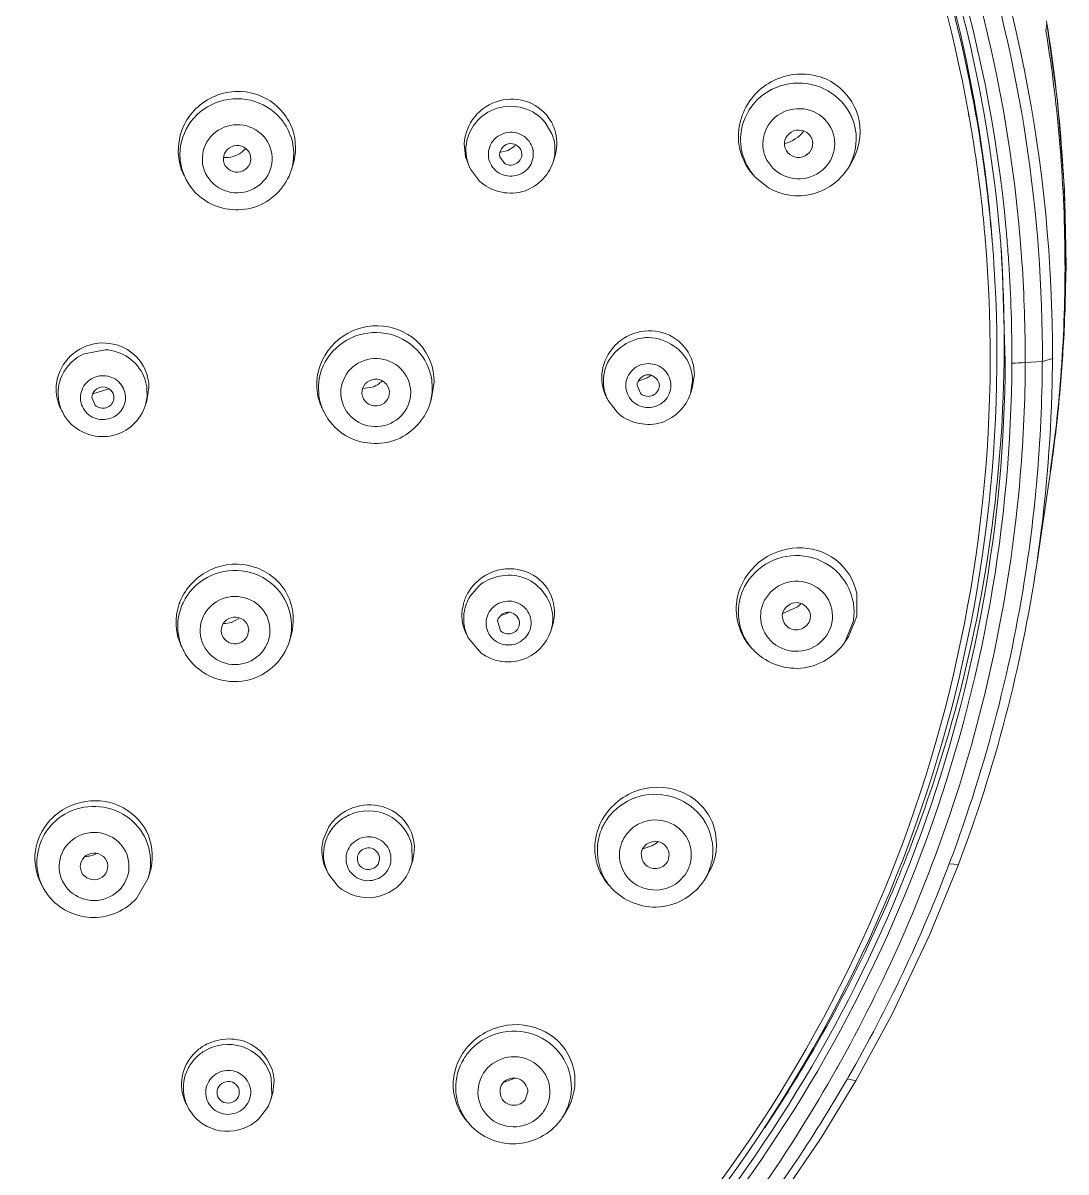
# Model space of a CAD drawing. Header units: millimetres. Extents: x 0 to 460316, y -63250 to 103204.
# Drawn here: x 183211.08 to 183248.86, y 49439.79 to 49481.41 of the extents above; entities that cross this region are included whole.
import ezdxf

# ---------------------------------------------------------------- set-up
doc = ezdxf.new("R2010")
doc.units = ezdxf.units.MM
doc.header["$LTSCALE"] = 25

msp = doc.modelspace()

# ---------------------------------------------------------------- linework, layer by layer
at = {"color": 7, "linetype": 'Continuous', "lineweight": 20}
for p, q in [((183248.172, 49481.396), (183248.152, 49481.493)), ((183248.172, 49481.397), (183248.156, 49481.494)), ((183248.134, 49481.124), (183248.172, 49481.396)), ((183248.172, 49481.396), (183248.172, 49481.41)), ((183245.33, 49478.144), (183245.344, 49478.011)), ((183245.33, 49478.144), (183245.353, 49478.012)), ((183229.999, 49477.807), (183230.24, 49477.4)), ((183220.688, 49477.528), (183220.77, 49477.314)), ((183227.107, 49476.567), (183227.062, 49477.033)), ((183239.683, 49477.078), (183239.676, 49477.13)), ((183219.329, 49476.484), (183219.306, 49476.649)), ((183227.234, 49476.229), (183227.107, 49476.567)), ((183228.638, 49476.795), (183228.342, 49476.717)), ((183228.352, 49476.562), (183228.504, 49476.34)), ((183229.15, 49476.65), (183229.139, 49476.751)), ((183230.277, 49476.366), (183230.338, 49476.558)), ((183216.918, 49475.869), (183216.81, 49476.12)), ((183220.795, 49476.073), (183220.855, 49476.261)), ((183227.291, 49476.118), (183227.231, 49476.248)), ((183227.291, 49476.118), (183227.614, 49475.687)), ((183240.945, 49476.12), (183241.052, 49476.287)), ((183216.897, 49475.929), (183216.877, 49476.002)), ((183216.959, 49475.789), (183216.897, 49475.929)), ((183216.976, 49475.756), (183216.959, 49475.789)), ((183238.09, 49475.439), (183237.593, 49475.841)), ((183246.19, 49473.504), (183246.16, 49473.858)), ((183246.66, 49469.133), (183246.551, 49472.697)), ((183248.855, 49472.61), (183248.836, 49472.448)), ((183248.863, 49472.639), (183248.855, 49472.61)), ((183213.239, 49469.41), (183214.05, 49469.576)), ((183246.902, 49469.088), (183246.897, 49469.151)), ((183246.902, 49469.088), (183246.902, 49469.151)), ((183248.004, 49469.15), (183247.386, 49469.114)), ((183248.004, 49469.15), (183247.386, 49469.114)), ((183248.369, 49469.254), (183248.006, 49469.15)), ((183248.369, 49469.254), (183248.357, 49468.365)), ((183233.691, 49468.557), (183233.366, 49468.442)), ((183235.399, 49468.673), (183235.322, 49468.188)), ((183214.189, 49468.16), (183213.606, 49467.98)), ((183215.558, 49468.234), (183215.565, 49468.009)), ((183215.558, 49467.728), (183215.634, 49468.209)), ((183221.791, 49467.962), (183221.785, 49468.19)), ((183223.728, 49468.221), (183223.385, 49468.174)), ((183225.973, 49468.416), (183225.877, 49467.804)), ((183225.893, 49468.42), (183225.904, 49468.267)), ((183225.904, 49468.267), (183225.899, 49468.192)), ((183233.322, 49468.279), (183233.464, 49467.979)), ((183235.331, 49468.445), (183235.259, 49467.987)), ((183235.259, 49467.987), (183235.322, 49468.188)), ((183212.362, 49467.781), (183212.354, 49468.006)), ((183213.573, 49467.84), (183213.688, 49467.567)), ((183214.362, 49467.771), (183214.369, 49467.84)), ((183215.501, 49467.549), (183215.558, 49467.728)), ((183225.813, 49467.605), (183225.877, 49467.804)), ((183232.272, 49467.74), (183232.596, 49467.309)), ((183212.515, 49467.301), (183212.449, 49467.43)), ((183248.291, 49465.157), (183248.563, 49467.254)), ((183247.801, 49461.81), (183248.252, 49464.842)), ((183248.261, 49464.906), (183248.298, 49465.156)), ((183227.276, 49460.655), (183227.587, 49461.018)), ((183241.284, 49460.749), (183241.282, 49459.93)), ((183216.732, 49460.01), (183216.804, 49460.228)), ((183239.134, 49460.265), (183238.603, 49460.027)), ((183218.92, 49459.853), (183218.626, 49459.702)), ((183239.595, 49459.83), (183239.603, 49459.956)), ((183241.282, 49459.93), (183240.978, 49459.183)), ((183219.225, 49459.249), (183219.251, 49459.401)), ((183228.271, 49459.772), (183228.38, 49459.396)), ((183229.057, 49459.582), (183229.069, 49459.671)), ((183230.195, 49459.385), (183230.258, 49459.583)), ((183230.218, 49459.466), (183230.195, 49459.385)), ((183230.283, 49459.668), (183230.258, 49459.583)), ((183241.144, 49459.695), (183240.864, 49459.005)), ((183220.716, 49458.988), (183220.691, 49458.915)), ((183220.716, 49458.988), (183220.778, 49459.183)), ((183220.738, 49459.062), (183220.716, 49458.988)), ((183220.757, 49459.136), (183220.738, 49459.062)), ((183227.209, 49459.137), (183227.669, 49458.59)), ((183240.864, 49459.005), (183240.978, 49459.183)), ((183211.94, 49452.16), (183212.088, 49452.337)), ((183221.951, 49451.825), (183222.13, 49452.251)), ((183225.158, 49451.635), (183225.169, 49451.047)), ((183233.861, 49451.607), (183233.528, 49451.499)), ((183223.939, 49450.944), (183223.993, 49451.122)), ((183234.447, 49451.08), (183234.489, 49451.293)), ((183222.134, 49450.601), (183222.069, 49450.728)), ((183224.97, 49450.514), (183225.069, 49450.705)), ((183225.12, 49450.848), (183225.068, 49450.708)), ((183225.12, 49450.848), (183225.182, 49451.044)), ((183236.018, 49450.82), (183235.864, 49450.535)), ((183244.654, 49451.032), (183244.629, 49450.953)), ((183244.659, 49451.03), (183244.629, 49450.953)), ((183244.967, 49450.93), (183244.629, 49450.953)), ((183211.79, 49450.123), (183211.721, 49450.258)), ((183215.609, 49450.441), (183215.187, 49449.701)), ((183215.609, 49450.441), (183215.67, 49450.633)), ((183222.134, 49450.601), (183222.493, 49450.137)), ((183235.893, 49450.621), (183235.75, 49450.357)), ((183235.75, 49450.357), (183235.864, 49450.535)), ((183240.549, 49443.534), (183240.582, 49443.587)), ((183240.551, 49443.533), (183240.582, 49443.587)), ((183220.07, 49443.203), (183220.087, 49442.582)), ((183228.873, 49443.184), (183228.507, 49443.044)), ((183240.98, 49443.241), (183240.942, 49443.172)), ((183240.982, 49443.24), (183240.943, 49443.172)), ((183241.248, 49443.096), (183240.943, 49443.172)), ((183220.172, 49443.123), (183220.125, 49442.667)), ((183220.039, 49442.387), (183220.1, 49442.579)), ((183229.265, 49442.407), (183229.365, 49442.693)), ((183217.024, 49442.194), (183216.983, 49442.275)), ((183219.605, 49441.702), (183219.935, 49442.135)), ((183230.626, 49441.781), (183230.74, 49441.96)), ((183230.654, 49441.827), (183230.626, 49441.781))]:
    msp.add_line(p, q, dxfattribs=at)
for points in [[(183248.863, 49472.639), (183248.807, 49475.379), (183248.557, 49478.594), (183248.172, 49481.41)], [(183240.429, 49477.413), (183240.442, 49477.368), (183240.454, 49477.323), (183240.463, 49477.277)], [(183237.934, 49476.663), (183237.92, 49476.707), (183237.909, 49476.752), (183237.899, 49476.798)], [(183248.563, 49467.254), (183248.792, 49470.158), (183248.863, 49472.639)], [(183237.801, 49460.024), (183237.806, 49460.071), (183237.812, 49460.117), (183237.821, 49460.163)], [(183240.4, 49459.821), (183240.395, 49459.775), (183240.388, 49459.729), (183240.38, 49459.683)], [(183232.741, 49451.649), (183232.756, 49451.693), (183232.773, 49451.737), (183232.791, 49451.78)], [(183235.23, 49450.902), (183235.215, 49450.857), (183235.199, 49450.814), (183235.18, 49450.771)], [(183241.248, 49443.096), (183242.554, 49445.492), (183243.92, 49448.367), (183244.967, 49450.929)], [(183227.738, 49443.34), (183227.763, 49443.38), (183227.79, 49443.419), (183227.818, 49443.457)], [(183236.978, 49436.792), (183238.403, 49438.69), (183239.992, 49441.034), (183241.248, 49443.096)], [(183229.985, 49442.059), (183229.96, 49442.019), (183229.933, 49441.98), (183229.905, 49441.942)]]:
    msp.add_lwpolyline(points, dxfattribs=at)
for centre, radius, start, end in [((183195.509, 49472.569), 53.316, 0.074, 9.2331), ((183194.667, 49472.818), 54.188, 359.7799, 9.1078), ((183196.119, 49469.347), 50.243, 6.8022, 10.8232), ((183239.248, 49477.193), 2.019, 17.4463, 33.4653), ((183218.887, 49476.645), 2.005, 29.4529, 40.6826), ((183228.825, 49477.057), 1.591, 15.9374, 30.8205), ((183239.272, 49477.203), 1.993, 13.0706, 17.3791), ((183196.113, 49469.279), 50.009, 6.6653, 10.0573), ((183218.917, 49476.663), 1.97, 26.0355, 29.4364), ((183228.813, 49476.829), 1.537, 19.1915, 21.7884), ((183228.811, 49476.828), 1.539, 16.6001, 19.1924), ((183228.842, 49477.063), 1.573, 13.9979, 15.9175), ((183239.072, 49477.186), 2, 174.7355, 187.8991), ((183239.277, 49477.204), 1.988, 10.9124, 13.0714), ((183218.438, 49477.454), 0.919, 307.0392, 319.9394), ((183218.894, 49476.494), 1.211, 19.3505, 26.0313), ((183228.663, 49476.818), 1.541, 176.3552, 193.9363), ((183228.256, 49477.636), 0.923, 294.4825, 313.4757), ((183228.265, 49477.625), 0.909, 313.5473, 316.6758), ((183228.817, 49476.83), 1.532, 13.9985, 16.601), ((183239.046, 49477.183), 1.974, 187.9144, 190.9088), ((183218.728, 49476.652), 1.968, 184.5533, 199.3148), ((183228.654, 49476.817), 1.532, 193.9985, 196.601), ((183239.064, 49477.187), 1.993, 190.9156, 197.3794), ((183239.089, 49477.197), 2.019, 197.4463, 213.4653), ((183218.781, 49476.489), 1.211, 199.3505, 206.0313), ((183228.66, 49476.819), 1.538, 196.5997, 201.7872), ((183239.084, 49477.195), 2.014, 213.4793, 215.2559), ((183239.103, 49477.209), 2.037, 215.2666, 222.1524), ((183196.101, 49469.345), 50.262, 6.5932, 6.8022), ((183196.095, 49469.277), 50.027, 5.2219, 6.6654), ((183196.103, 49469.345), 50.259, 5.1516, 6.5932), ((183196.114, 49469.702), 50.219, 4.7472, 6.1921), ((183196.106, 49469.278), 50.016, 4.8097, 5.2218), ((183196.118, 49469.346), 50.244, 4.7472, 5.1515), ((183196.065, 49469.357), 50.596, 4.7348, 5.1415), ((183196.066, 49469.357), 50.594, 3.7853, 4.7348), ((183196.069, 49469.312), 50.833, 4.7743, 5.1803), ((183196.071, 49469.312), 50.832, 3.8372, 4.7743), ((183196.105, 49469.348), 50.257, 3.8167, 4.7397), ((183196.028, 49469.806), 50.595, 3.2761, 4.0685), ((183196.166, 49469.317), 50.736, 359.8123, 3.8383), ((183194.289, 49469.175), 53.097, 359.9346, 3.8621), ((183196.135, 49469.811), 50.488, 359.7403, 3.2772), ((183195.937, 49472.612), 52.889, 355.3667, 359.7359), ((183195.486, 49472.831), 53.37, 356.77, 359.7624), ((183196.04, 49472.588), 52.786, 359.7612, 0.0543), ((183245.251, 49472.887), 3.612, 351.7369, 353.0231), ((183195.867, 49472.812), 52.988, 355.477, 356.7679), ((183213.958, 49467.943), 1.633, 116.1333, 123.5429), ((183196.264, 49469.812), 50.359, 359.2341, 359.7383), ((183213.953, 49467.952), 1.623, 123.5567, 124.6778), ((183233.681, 49468.562), 1.637, 163.1979, 178.4234), ((183233.786, 49468.448), 1.545, 7.6214, 25.166), ((183233.811, 49468.679), 1.588, 359.7537, 16.488), ((183245.513, 49499.659), 30.602, 272.5992, 273.5099), ((183196.076, 49469.39), 51.928, 354.9892, 359.7355), ((183214.032, 49468.011), 1.541, 8.3004, 22.8995), ((183214.039, 49468.216), 1.595, 0.9509, 14.8911), ((183223.778, 49468.309), 2.06, 164.5124, 179.6657), ((183223.752, 49468.18), 1.973, 164.9521, 179.6903), ((183223.936, 49468.197), 1.97, 6.5001, 21.2544), ((183233.627, 49468.566), 1.582, 178.497, 179.7323), ((183233.633, 49468.566), 1.588, 179.7549, 196.3889), ((183233.625, 49468.438), 1.522, 175.3548, 179.7263), ((183233.641, 49468.437), 1.537, 173.9988, 175.3603), ((183233.653, 49468.436), 1.549, 162.1198, 173.9875), ((183233.223, 49469.357), 0.927, 300.3533, 309.9444), ((183233.8, 49468.452), 1.531, 2.3385, 7.543), ((183196.02, 49472.8), 52.835, 355.156, 355.4765), ((183213.892, 49468.15), 1.616, 166.5312, 178.7985), ((183213.862, 49468.152), 1.586, 178.8324, 179.738), ((183213.858, 49468.152), 1.582, 179.7384, 180.4525), ((183213.87, 49468.152), 1.594, 180.4672, 193.861), ((183213.889, 49467.999), 1.543, 165.1019, 179.6933), ((183214.053, 49468.217), 1.581, 359.7387, 0.9354), ((183223.431, 49469.105), 0.933, 288.5766, 305.8451), ((183223.437, 49469.095), 0.921, 305.8974, 308.2566), ((183223.435, 49469.098), 0.925, 308.2579, 314.9777), ((183223.921, 49468.03), 1.202, 359.7393, 6.4531), ((183223.929, 49468.202), 1.976, 342.4237, 359.6724), ((183233.635, 49468.438), 1.531, 179.7373, 187.5419), ((183233.646, 49468.442), 1.543, 187.6064, 202.5265), ((183233.803, 49468.452), 1.528, 359.7344, 2.3408), ((183196.053, 49469.503), 52.316, 351.5446, 358.7544), ((183195.828, 49472.62), 52.998, 353.5382, 355.3675), ((183196.198, 49472.785), 52.656, 353.6327, 355.1566), ((183213.86, 49468.151), 1.585, 193.9186, 207.0878), ((183213.892, 49468.005), 1.546, 188.3357, 207.0578), ((183213.932, 49467.837), 0.775, 179.744, 188.2504), ((183214.015, 49467.844), 0.775, 359.744, 8.2504), ((183214.031, 49468.015), 1.543, 345.1019, 359.6933), ((183223.748, 49468.185), 1.97, 186.5001, 201.2544), ((183223.791, 49468.019), 1.202, 179.7393, 186.4531), ((183233.604, 49468.56), 1.559, 196.4703, 207.0942), ((183233.638, 49468.438), 1.534, 202.5275, 207.0999), ((183213.939, 49468.032), 1.601, 207.171, 224.0578), ((183214.035, 49468.015), 1.539, 342.3873, 345.0858), ((183223.748, 49468.186), 1.97, 201.28, 207.1091), ((183196.554, 49472.744), 52.298, 351.6565, 353.6331), ((183195.817, 49472.621), 53.008, 351.5611, 353.5382), ((183195.958, 49469.4), 52.046, 351.6887, 354.9895), ((183196.804, 49472.709), 52.045, 351.2892, 351.6552), ((183195.539, 49469.491), 52.474, 339.4024, 351.6568), ((183195.626, 49469.594), 52.752, 339.2841, 351.5151), ((183218.692, 49459.545), 2.014, 145.5723, 154.468), ((183228.64, 49459.944), 1.664, 149.1388, 164.1906), ((183228.609, 49459.824), 1.571, 148.0291, 160.0781), ((183239.018, 49460.061), 2.028, 152.5286, 165.8961), ((183218.672, 49459.686), 2.056, 157.6446, 160.1836), ((183218.656, 49459.561), 1.976, 157.0624, 160.183), ((183218.676, 49459.553), 1.997, 154.4739, 157.064), ((183228.582, 49459.963), 1.604, 165.5052, 181.8373), ((183228.584, 49459.963), 1.606, 164.2661, 165.4978), ((183228.58, 49459.835), 1.54, 165.4995, 173.2757), ((183228.575, 49459.836), 1.535, 161.4543, 165.4919), ((183228.592, 49459.831), 1.552, 160.0963, 161.4598), ((183238.987, 49460.07), 1.996, 168.5785, 175.0343), ((183238.977, 49460.072), 1.986, 165.927, 168.5753), ((183238.434, 49461.117), 1.103, 309.4399, 318.0891), ((183239.184, 49460.088), 1.999, 355.0843, 11.206), ((183218.705, 49459.399), 1.214, 160.1861, 166.8541), ((183228.541, 49459.964), 1.563, 181.9401, 198.643), ((183228.581, 49459.836), 1.541, 173.3415, 190.9207), ((183228.17, 49460.86), 0.935, 286.5504, 300.6861), ((183228.726, 49459.85), 1.541, 353.3415, 10.9207), ((183239.189, 49460.09), 1.995, 350.7296, 355.036), ((183218.354, 49460.593), 0.932, 269.2497, 286.9581), ((183218.837, 49459.583), 1.97, 348.3124, 1.6395), ((183228.528, 49459.962), 1.55, 198.7202, 207.1046), ((183228.576, 49459.838), 1.536, 190.9967, 202.1825), ((183228.728, 49459.851), 1.539, 345.4996, 348.0936), ((183228.73, 49459.851), 1.538, 348.0902, 353.2785), ((183239.188, 49460.09), 1.996, 348.5785, 350.7316), ((183218.649, 49459.568), 1.969, 196.5365, 203.0931), ((183218.811, 49459.414), 1.214, 340.1861, 346.8541), ((183218.854, 49459.58), 1.954, 346.8609, 348.2983), ((183228.582, 49459.84), 1.542, 202.1802, 207.1032), ((183239.018, 49460.09), 2.031, 207.4585, 218.9418), ((183218.66, 49459.572), 1.98, 203.0903, 207.0932), ((183238.934, 49460.169), 2.023, 219.3575, 222.1568), ((183239.024, 49460.095), 2.04, 218.9366, 222.1367), ((183223.577, 49451.243), 1.633, 114.8854, 131.8149), ((183193.603, 49469.978), 53.884, 330.6742, 341.7107), ((183213.62, 49451.092), 2.129, 135.7816, 138.1961), ((183213.596, 49450.989), 2.029, 136.1546, 138.1972), ((183213.611, 49450.975), 2.049, 133.6644, 136.1542), ((183213.629, 49450.956), 2.075, 123.8704, 133.6542), ((183223.592, 49451.373), 1.706, 133.0356, 147.8639), ((183223.561, 49451.266), 1.605, 131.9066, 144.5895), ((183233.886, 49451.42), 2.011, 153.4954, 155.8083), ((183233.93, 49451.397), 2.06, 139.9178, 153.4573), ((183223.528, 49451.289), 1.565, 149.1333, 156.8251), ((183223.542, 49451.407), 1.646, 147.9358, 149.1343), ((183223.525, 49451.291), 1.561, 145.9467, 149.1305), ((183223.54, 49451.281), 1.579, 144.6159, 145.9504), ((183233.893, 49451.417), 2.018, 155.8094, 162.2184), ((183213.628, 49450.836), 1.247, 138.1967, 144.7458), ((183233.351, 49452.6), 1.115, 297.1578, 310.1883), ((183213.309, 49452.16), 0.94, 271.9649, 282.8999), ((183213.308, 49452.161), 0.941, 282.9435, 298.1659), ((183234.06, 49451.444), 2.009, 342.2569, 358.3276), ((183195.262, 49470.023), 51.392, 336.8599, 338.7192), ((183213.543, 49451.02), 1.969, 189.0234, 202.7408), ((183213.738, 49451.036), 1.964, 348.2368, 354.1451), ((183223.511, 49451.305), 1.547, 192.2021, 207.073), ((183223.64, 49451.318), 1.553, 342.4141, 349.9581), ((183234.05, 49451.449), 2.02, 335.811, 337.9469), ((183234.054, 49451.448), 2.016, 337.9444, 342.2209), ((183194.873, 49469.763), 53.192, 330.0916, 339.291), ((183213.543, 49451.021), 1.97, 202.7585, 207.1128), ((183213.727, 49451.038), 1.975, 342.3921, 348.2364), ((183233.907, 49451.446), 2.037, 210.7736, 222.1457), ((183213.602, 49451.054), 2.037, 207.17, 221.7541), ((183213.676, 49450.883), 1.247, 318.1967, 324.7458), ((183195.049, 49470.12), 51.626, 330.1394, 336.8543), ((183218.529, 49442.863), 1.75, 117.2575, 131.8193), ((183228.835, 49442.792), 2.1, 126.804, 137.2653), ((183194.729, 49470.306), 51.997, 326.2221, 330.137), ((183218.493, 49442.906), 1.694, 131.88, 132.9992), ((183218.47, 49442.812), 1.592, 130.9617, 132.9979), ((183218.499, 49442.777), 1.637, 116.0169, 130.9133), ((183228.799, 49442.825), 2.052, 142.5019, 148.8403), ((183228.862, 49442.882), 2.216, 139.2871, 142.4981), ((183228.793, 49442.83), 2.044, 140.747, 142.5027), ((183228.812, 49442.814), 2.069, 137.275, 140.7441), ((183218.462, 49442.819), 1.581, 140.6133, 157.8917), ((183218.475, 49442.807), 1.6, 132.9973, 140.5772), ((183194.266, 49470.125), 53.899, 322.024, 329.9959), ((183193.086, 49470.276), 54.481, 325.1879, 330.6022), ((183218.34, 49442.97), 1.525, 200.1824, 207.1125), ((183218.428, 49442.842), 1.545, 193.3448, 207.0867), ((183218.523, 49442.868), 1.591, 332.5713, 342.374), ((183218.567, 49442.854), 1.545, 342.3958, 349.877), ((183218.599, 49443.056), 1.575, 342.3834, 345.695), ((183228.919, 49442.876), 2.027, 328.8514, 344.83), ((183218.471, 49442.866), 1.594, 207.163, 219.506), ((183228.784, 49442.871), 2.038, 213.4069, 222.1524), ((183228.895, 49442.891), 2.055, 322.5044, 324.6159), ((183228.898, 49442.889), 2.052, 324.615, 327.3427)]:
    msp.add_arc(centre, radius, start, end, dxfattribs=at)
for centre, major_axis, ratio, start_param, end_param in [((183239.174, 49477.036), (0.509, 0.054), 0.966154, 0.081809, 6.258035), ((183238.392, 49478.171), (1.193, 0.127), 0.966154, -1.435316, -0.74006), ((183218.834, 49476.49), (0.495, 0.051), 0.97127, 0.228193, 6.164399), ((183218.755, 49459.407), (0.497, 0.025), 0.971737, -0.06592, 5.896518)]:
    msp.add_ellipse(centre, major_axis=major_axis, ratio=ratio, start_param=start_param, end_param=end_param, dxfattribs=at)
for centre, major_axis, ratio in [((183223.853, 49468.024), (0.497, 0.038), 0.971036), ((183213.649, 49450.861), (0.497, 0.019), 0.97335), ((183218.509, 49442.68), (0.404, 0.005), 0.973911)]:
    msp.add_ellipse(centre, major_axis=major_axis, ratio=ratio, dxfattribs=at)
for points, knots in [([(183193.585, 49522.819), (183200.728, 49522.822), (183215.108, 49520.069), (183233.353, 49508.2), (183245.58, 49490.378), (183248.401, 49476.224), (183248.369, 49469.254)], [0, 0, 0, 0, 0.253221, 0.504354, 0.752934, 1, 1, 1, 1]), ([(183212.54, 49519.061), (183217.688, 49517.204), (183227.453, 49511.939), (183238.994, 49500.093), (183246.371, 49485.387), (183248.03, 49474.532), (183248.006, 49469.15)], [0, 0, 0, 0, 0.252546, 0.502927, 0.751703, 1, 1, 1, 1]), ([(183247.266, 49472.751), (183246.77, 49480.092), (183242.515, 49494.811), (183232.456, 49506.355), (183226.516, 49510.832)], [0, 0, 0, 0, 0.497266, 1, 1, 1, 1]), ([(183246.695, 49473.902), (183246.053, 49480.982), (183241.68, 49495.082), (183231.904, 49506.119), (183226.172, 49510.422)], [0, 0, 0, 0, 0.497976, 1, 1, 1, 1]), ([(183225.716, 49509.766), (183230.782, 49505.959), (183239.565, 49496.437), (183244.215, 49484.332), (183245.33, 49478.144)], [0, 0, 0, 0, 0.501964, 1, 1, 1, 1]), ([(183246.04, 49475.119), (183245.461, 49480.448), (183242.558, 49491.016), (183236.465, 49500.119), (183232.808, 49504.077)], [0, 0, 0, 0, 0.498679, 1, 1, 1, 1]), ([(183232.871, 49504.133), (183236.704, 49500.027), (183243.063, 49490.524), (183245.956, 49479.456), (183246.457, 49473.891)], [0, 0, 0, 0, 0.501343, 1, 1, 1, 1]), ([(183236.374, 49499.456), (183237.508, 49497.928), (183241.678, 49491.609), (183244.405, 49484.342), (183245.468, 49478.781)], [0, 0, 0, 0, 0.251533, 1, 1, 1, 1]), ([(183237.03, 49476.91), (183236.924, 49477.459), (183237.197, 49478.697), (183238.728, 49479.721), (183240.556, 49479.453), (183241.263, 49478.413), (183241.367, 49477.875)], [0, 0, 0, 0, 0.250731, 0.505038, 0.754407, 1, 1, 1, 1]), ([(183216.81, 49476.12), (183216.633, 49476.624), (183216.715, 49477.838), (183218.059, 49479.005), (183219.84, 49478.959), (183220.661, 49478.064), (183220.838, 49477.562)], [0, 0, 0, 0, 0.248304, 0.501086, 0.752799, 1, 1, 1, 1]), ([(183237.08, 49477.37), (183237.119, 49477.786), (183237.482, 49478.619), (183238.64, 49479.304), (183239.986, 49479.225), (183240.7, 49478.657), (183240.932, 49478.306)], [0, 0, 0, 0, 0.247239, 0.498378, 0.750731, 1, 1, 1, 1]), ([(183216.766, 49476.495), (183216.733, 49476.911), (183216.954, 49477.793), (183218.001, 49478.643), (183219.348, 49478.746), (183220.132, 49478.273), (183220.408, 49477.952)], [0, 0, 0, 0, 0.246621, 0.497038, 0.749709, 1, 1, 1, 1]), ([(183227.062, 49477.033), (183227.078, 49477.385), (183227.359, 49478.097), (183228.308, 49478.703), (183229.431, 49478.657), (183230.013, 49478.169), (183230.191, 49477.872)], [0, 0, 0, 0, 0.250419, 0.503442, 0.753826, 1, 1, 1, 1]), ([(183227.125, 49476.916), (183227.145, 49477.227), (183227.392, 49477.857), (183228.226, 49478.413), (183229.231, 49478.424), (183229.799, 49478.051), (183229.999, 49477.807)], [0, 0, 0, 0, 0.246988, 0.49777, 0.750179, 1, 1, 1, 1]), ([(183237.899, 49476.798), (183237.84, 49477.106), (183237.98, 49477.802), (183238.844, 49478.39), (183239.881, 49478.263), (183240.335, 49477.714), (183240.429, 49477.413)], [0, 0, 0, 0, 0.246996, 0.498465, 0.751375, 1, 1, 1, 1]), ([(183217.638, 49476.088), (183217.538, 49476.375), (183217.571, 49477.061), (183218.32, 49477.745), (183219.332, 49477.763), (183219.847, 49477.302), (183219.982, 49477.025)], [0, 0, 0, 0, 0.246627, 0.497195, 0.750395, 1, 1, 1, 1]), ([(183227.956, 49476.466), (183227.906, 49476.663), (183227.979, 49477.121), (183228.539, 49477.51), (183229.213, 49477.417), (183229.494, 49477.046), (183229.543, 49476.848)], [0, 0, 0, 0, 0.246988, 0.498513, 0.751505, 1, 1, 1, 1]), ([(183220.036, 49476.895), (183220.137, 49476.608), (183220.103, 49475.922), (183219.355, 49475.238), (183218.342, 49475.22), (183217.828, 49475.681), (183217.693, 49475.958)], [0, 0, 0, 0, 0.246627, 0.497195, 0.750395, 1, 1, 1, 1]), ([(183229.139, 49476.751), (183229.094, 49476.934), (183228.604, 49477.238), (183228.306, 49476.743), (183228.352, 49476.562)], [0, 0, 0, 0, 0.501947, 1, 1, 1, 1]), ([(183240.463, 49477.277), (183240.523, 49476.969), (183240.383, 49476.273), (183239.519, 49475.685), (183238.482, 49475.813), (183238.028, 49476.361), (183237.934, 49476.663)], [0, 0, 0, 0, 0.246996, 0.498465, 0.751375, 1, 1, 1, 1]), ([(183229.543, 49476.848), (183229.592, 49476.651), (183229.519, 49476.193), (183228.96, 49475.804), (183228.285, 49475.897), (183228.005, 49476.268), (183227.956, 49476.466)], [0, 0, 0, 0, 0.246988, 0.498513, 0.751505, 1, 1, 1, 1]), ([(183228.504, 49476.34), (183228.617, 49476.257), (183228.96, 49476.221), (183229.146, 49476.512), (183229.15, 49476.65)], [0, 0, 0, 0, 0.50343, 1, 1, 1, 1]), ([(183220.795, 49476.073), (183220.615, 49475.507), (183219.673, 49474.495), (183218.302, 49474.618), (183217.783, 49474.913)], [0, 0, 0, 0, 0.498814, 1, 1, 1, 1]), ([(183227.614, 49475.687), (183227.994, 49475.327), (183229.209, 49474.991), (183230.119, 49475.868), (183230.277, 49476.366)], [0, 0, 0, 0, 0.500592, 1, 1, 1, 1]), ([(183240.945, 49476.12), (183240.661, 49475.677), (183239.706, 49474.992), (183238.546, 49475.173), (183238.09, 49475.439)], [0, 0, 0, 0, 0.499409, 1, 1, 1, 1]), ([(183245.946, 49473.472), (183246.506, 49466.807), (183244.88, 49453.044), (183234.55, 49435.041), (183218.023, 49422.239), (183204.482, 49418.45), (183197.648, 49417.88)], [0, 0, 0, 0, 0.246878, 0.495594, 0.746891, 1, 1, 1, 1]), ([(183246.25, 49472.693), (183246.693, 49466.056), (183244.87, 49452.404), (183234.414, 49434.621), (183217.91, 49422.002), (183204.448, 49418.265), (183197.655, 49417.699)], [0, 0, 0, 0, 0.246916, 0.495675, 0.74696, 1, 1, 1, 1]), ([(183221.793, 49468.859), (183221.926, 49469.34), (183222.575, 49470.227), (183224.137, 49470.616), (183225.589, 49469.919), (183225.976, 49468.902), (183225.973, 49468.416)], [0, 0, 0, 0, 0.252218, 0.505836, 0.754356, 1, 1, 1, 1]), ([(183221.846, 49468.693), (183221.955, 49469.098), (183222.46, 49469.859), (183223.726, 49470.331), (183225.036, 49470.003), (183225.62, 49469.301), (183225.772, 49468.911)], [0, 0, 0, 0, 0.248302, 0.500289, 0.752056, 1, 1, 1, 1]), ([(183232.114, 49469.035), (183232.216, 49469.374), (183232.658, 49469.999), (183233.718, 49470.373), (183234.795, 49470.07), (183235.236, 49469.459), (183235.334, 49469.13)], [0, 0, 0, 0, 0.252818, 0.506556, 0.755252, 1, 1, 1, 1]), ([(183215.581, 49468.626), (183215.489, 49468.97), (183215.043, 49469.616), (183213.927, 49469.942), (183212.833, 49469.544), (183212.404, 49468.879), (183212.32, 49468.527)], [0, 0, 0, 0, 0.246082, 0.496463, 0.749648, 1, 1, 1, 1]), ([(183232.178, 49468.911), (183232.364, 49469.486), (183233.588, 49470.457), (183234.928, 49469.652), (183235.185, 49469.105)], [0, 0, 0, 0, 0.500234, 1, 1, 1, 1]), ([(183214.05, 49469.576), (183214.347, 49469.561), (183214.941, 49469.366), (183215.338, 49468.881), (183215.452, 49468.611)], [0, 0, 0, 0, 0.503525, 1, 1, 1, 1]), ([(183222.589, 49468.024), (183222.591, 49468.33), (183222.855, 49468.967), (183223.782, 49469.375), (183224.749, 49469.072), (183225.081, 49468.468), (183225.115, 49468.165)], [0, 0, 0, 0, 0.247849, 0.500274, 0.752442, 1, 1, 1, 1]), ([(183232.914, 49468.279), (183232.915, 49468.483), (183233.1, 49468.909), (183233.734, 49469.157), (183234.369, 49468.91), (183234.549, 49468.482), (183234.548, 49468.279)], [0, 0, 0, 0, 0.248057, 0.500795, 0.752739, 1, 1, 1, 1]), ([(183234.976, 49436.887), (183238.663, 49441.39), (183244.555, 49451.674), (183246.634, 49463.352), (183246.66, 49469.132)], [0, 0, 0, 0, 0.501689, 1, 1, 1, 1]), ([(183235.166, 49436.7), (183238.87, 49441.222), (183244.787, 49451.552), (183246.875, 49463.281), (183246.901, 49469.087)], [0, 0, 0, 0, 0.501682, 1, 1, 1, 1]), ([(183246.619, 49469.139), (183246.558, 49464.606), (183245.648, 49458.521), (183243.702, 49452.787), (183243.15, 49451.371)], [0, 0, 0, 0, 0.749013, 1, 1, 1, 1]), ([(183244.766, 49453.069), (183246.037, 49456.93), (183247.141, 49462.318), (183247.38, 49467.748), (183247.386, 49469.114)], [0, 0, 0, 0, 0.748413, 1, 1, 1, 1]), ([(183213.157, 49467.84), (183213.158, 49468.035), (183213.325, 49468.442), (183213.913, 49468.709), (183214.533, 49468.527), (183214.754, 49468.148), (183214.782, 49467.955)], [0, 0, 0, 0, 0.247789, 0.500125, 0.752346, 1, 1, 1, 1]), ([(183234.133, 49468.279), (183234.133, 49468.466), (183233.728, 49468.877), (183233.323, 49468.467), (183233.322, 49468.279)], [0, 0, 0, 0, 0.498719, 1, 1, 1, 1]), ([(183214.369, 49467.84), (183214.37, 49467.939), (183214.282, 49468.148), (183213.973, 49468.268), (183213.664, 49468.147), (183213.574, 49467.94), (183213.573, 49467.84)], [0, 0, 0, 0, 0.247231, 0.499177, 0.75193, 1, 1, 1, 1]), ([(183234.548, 49468.279), (183234.547, 49468.074), (183234.363, 49467.648), (183233.728, 49467.4), (183233.093, 49467.648), (183232.913, 49468.075), (183232.914, 49468.279)], [0, 0, 0, 0, 0.248057, 0.500795, 0.752739, 1, 1, 1, 1]), ([(183233.464, 49467.979), (183233.576, 49467.886), (183233.932, 49467.831), (183234.132, 49468.136), (183234.133, 49468.279)], [0, 0, 0, 0, 0.503908, 1, 1, 1, 1]), ([(183214.79, 49467.84), (183214.79, 49467.645), (183214.623, 49467.239), (183214.035, 49466.972), (183213.415, 49467.153), (183213.193, 49467.533), (183213.165, 49467.726)], [0, 0, 0, 0, 0.247789, 0.500125, 0.752346, 1, 1, 1, 1]), ([(183213.688, 49467.567), (183213.786, 49467.471), (183214.111, 49467.386), (183214.337, 49467.637), (183214.363, 49467.771)], [0, 0, 0, 0, 0.502444, 1, 1, 1, 1]), ([(183225.123, 49468.024), (183225.121, 49467.719), (183224.857, 49467.082), (183223.93, 49466.674), (183222.963, 49466.976), (183222.631, 49467.581), (183222.597, 49467.884)], [0, 0, 0, 0, 0.247849, 0.500274, 0.752442, 1, 1, 1, 1]), ([(183232.596, 49467.309), (183232.976, 49466.949), (183234.191, 49466.613), (183235.101, 49467.49), (183235.259, 49467.987)], [0, 0, 0, 0, 0.500592, 1, 1, 1, 1]), ([(183215.501, 49467.549), (183215.418, 49467.287), (183215.105, 49466.798), (183214.34, 49466.4), (183213.478, 49466.422), (183212.98, 49466.721), (183212.789, 49466.919)], [0, 0, 0, 0, 0.249389, 0.49962, 0.750117, 1, 1, 1, 1]), ([(183225.813, 49467.605), (183225.626, 49467.016), (183224.615, 49465.97), (183223.18, 49466.183), (183222.667, 49466.53)], [0, 0, 0, 0, 0.498925, 1, 1, 1, 1]), ([(183236.953, 49460.591), (183237.051, 49461.078), (183237.62, 49462.005), (183239.105, 49462.568), (183240.623, 49462.123), (183241.19, 49461.218), (183241.284, 49460.749)], [0, 0, 0, 0, 0.253023, 0.508045, 0.756425, 1, 1, 1, 1]), ([(183237.218, 49460.997), (183237.413, 49461.371), (183238.063, 49462.011), (183239.392, 49462.234), (183240.617, 49461.676), (183241.064, 49460.886), (183241.145, 49460.477)], [0, 0, 0, 0, 0.249711, 0.5022, 0.753042, 1, 1, 1, 1]), ([(183216.77, 49460.468), (183216.971, 49460.956), (183217.79, 49461.798), (183219.503, 49461.909), (183220.844, 49460.83), (183220.933, 49459.672), (183220.778, 49459.183)], [0, 0, 0, 0, 0.253021, 0.5069, 0.754192, 1, 1, 1, 1]), ([(183217.03, 49460.684), (183217.269, 49461.033), (183217.997, 49461.59), (183219.347, 49461.638), (183220.481, 49460.908), (183220.795, 49460.055), (183220.807, 49459.639)], [0, 0, 0, 0, 0.250702, 0.503418, 0.753532, 1, 1, 1, 1]), ([(183227.211, 49460.798), (183227.412, 49461.135), (183228.076, 49461.675), (183229.329, 49461.68), (183230.289, 49460.874), (183230.377, 49460.035), (183230.283, 49459.668)], [0, 0, 0, 0, 0.254868, 0.507939, 0.754097, 1, 1, 1, 1]), ([(183227.587, 49461.018), (183227.997, 49461.37), (183229.271, 49461.652), (183230.138, 49460.663), (183230.239, 49460.141)], [0, 0, 0, 0, 0.504257, 1, 1, 1, 1]), ([(183237.821, 49460.163), (183237.883, 49460.473), (183238.278, 49461.066), (183239.294, 49461.304), (183240.216, 49460.812), (183240.427, 49460.134), (183240.4, 49459.821)], [0, 0, 0, 0, 0.249017, 0.502081, 0.75319, 1, 1, 1, 1]), ([(183217.563, 49459.81), (183217.668, 49460.1), (183218.128, 49460.615), (183219.137, 49460.71), (183219.956, 49460.113), (183220.063, 49459.434), (183219.993, 49459.138)], [0, 0, 0, 0, 0.249992, 0.503236, 0.753441, 1, 1, 1, 1]), ([(183227.876, 49459.867), (183227.927, 49460.066), (183228.21, 49460.435), (183228.884, 49460.53), (183229.443, 49460.14), (183229.51, 49459.682), (183229.46, 49459.485)], [0, 0, 0, 0, 0.249572, 0.502892, 0.753336, 1, 1, 1, 1]), ([(183239.603, 49459.956), (183239.589, 49460.177), (183239.138, 49460.629), (183238.635, 49460.237), (183238.591, 49460.018)], [0, 0, 0, 0, 0.498204, 1, 1, 1, 1]), ([(183229.46, 49459.485), (183229.408, 49459.286), (183229.126, 49458.917), (183228.451, 49458.822), (183227.892, 49459.213), (183227.825, 49459.671), (183227.876, 49459.867)], [0, 0, 0, 0, 0.249572, 0.502892, 0.753336, 1, 1, 1, 1]), ([(183229.068, 49459.671), (183229.07, 49459.848), (183228.737, 49460.238), (183228.316, 49459.945), (183228.271, 49459.772)], [0, 0, 0, 0, 0.497387, 1, 1, 1, 1]), ([(183240.38, 49459.683), (183240.317, 49459.373), (183239.923, 49458.78), (183238.906, 49458.541), (183237.984, 49459.034), (183237.774, 49459.712), (183237.801, 49460.024)], [0, 0, 0, 0, 0.249017, 0.502081, 0.75319, 1, 1, 1, 1]), ([(183238.788, 49459.527), (183238.921, 49459.431), (183239.306, 49459.373), (183239.562, 49459.671), (183239.595, 49459.83)], [0, 0, 0, 0, 0.503291, 1, 1, 1, 1]), ([(183219.953, 49459.003), (183219.849, 49458.713), (183219.388, 49458.198), (183218.38, 49458.102), (183217.561, 49458.7), (183217.454, 49459.379), (183217.523, 49459.675)], [0, 0, 0, 0, 0.249992, 0.503236, 0.753441, 1, 1, 1, 1]), ([(183227.669, 49458.59), (183228.066, 49458.291), (183229.219, 49458.074), (183230.045, 49458.913), (183230.195, 49459.385)], [0, 0, 0, 0, 0.500721, 1, 1, 1, 1]), ([(183228.38, 49459.396), (183228.478, 49459.304), (183228.792, 49459.219), (183229.023, 49459.453), (183229.057, 49459.582)], [0, 0, 0, 0, 0.502139, 1, 1, 1, 1]), ([(183240.864, 49459.005), (183240.527, 49458.479), (183239.284, 49457.714), (183237.931, 49458.263), (183237.512, 49458.727)], [0, 0, 0, 0, 0.500003, 1, 1, 1, 1]), ([(183220.691, 49458.914), (183220.558, 49458.544), (183220.054, 49457.868), (183218.88, 49457.444), (183217.661, 49457.714), (183217.076, 49458.321), (183216.897, 49458.67)], [0, 0, 0, 0, 0.249387, 0.50008, 0.750715, 1, 1, 1, 1]), ([(183231.977, 49452.388), (183232.209, 49452.903), (183233.118, 49453.766), (183234.943, 49453.804), (183236.286, 49452.552), (183236.241, 49451.317), (183236.018, 49450.82)], [0, 0, 0, 0, 0.255408, 0.509213, 0.753851, 1, 1, 1, 1]), ([(183212.095, 49452.576), (183212.421, 49452.911), (183213.317, 49453.371), (183214.775, 49453.129), (183215.775, 49452.048), (183215.806, 49451.06), (183215.67, 49450.633)], [0, 0, 0, 0, 0.255245, 0.508608, 0.754998, 1, 1, 1, 1]), ([(183232.354, 49452.723), (183232.627, 49453.047), (183233.4, 49453.534), (183234.746, 49453.475), (183235.822, 49452.668), (183236.08, 49451.801), (183236.068, 49451.386)], [0, 0, 0, 0, 0.251303, 0.503977, 0.753666, 1, 1, 1, 1]), ([(183212.472, 49452.679), (183212.792, 49452.894), (183213.568, 49453.145), (183214.739, 49452.858), (183215.579, 49452), (183215.729, 49451.208), (183215.691, 49450.835)], [0, 0, 0, 0, 0.252596, 0.504847, 0.753699, 1, 1, 1, 1]), ([(183222.428, 49452.62), (183222.693, 49452.868), (183223.396, 49453.196), (183224.515, 49452.983), (183225.271, 49452.136), (183225.287, 49451.375), (183225.182, 49451.044)], [0, 0, 0, 0, 0.256331, 0.508887, 0.754368, 1, 1, 1, 1]), ([(183222.89, 49452.724), (183223.316, 49452.922), (183224.391, 49452.937), (183225.061, 49452.085), (183225.158, 49451.635)], [0, 0, 0, 0, 0.504642, 1, 1, 1, 1]), ([(183211.721, 49450.258), (183211.542, 49450.608), (183211.397, 49451.448), (183211.767, 49452.212), (183212.034, 49452.511)], [0, 0, 0, 0, 0.495362, 1, 1, 1, 1]), ([(183232.312, 49450.173), (183232.052, 49450.46), (183231.691, 49451.209), (183231.816, 49452.029), (183231.977, 49452.388)], [0, 0, 0, 0, 0.49579, 1, 1, 1, 1]), ([(183232.791, 49451.78), (183232.921, 49452.07), (183233.435, 49452.564), (183234.479, 49452.586), (183235.274, 49451.906), (183235.326, 49451.2), (183235.23, 49450.902)], [0, 0, 0, 0, 0.250514, 0.503758, 0.753462, 1, 1, 1, 1]), ([(183212.698, 49451.667), (183212.905, 49451.899), (183213.521, 49452.21), (183214.498, 49451.939), (183215.033, 49451.077), (183214.87, 49450.412), (183214.694, 49450.163)], [0, 0, 0, 0, 0.252376, 0.504874, 0.752766, 1, 1, 1, 1]), ([(183222.887, 49451.537), (183222.993, 49451.715), (183223.366, 49451.992), (183224.042, 49451.905), (183224.47, 49451.373), (183224.402, 49450.916), (183224.298, 49450.742)], [0, 0, 0, 0, 0.251417, 0.50446, 0.753051, 1, 1, 1, 1]), ([(183214.605, 49450.052), (183214.398, 49449.82), (183213.782, 49449.509), (183212.806, 49449.78), (183212.271, 49450.642), (183212.433, 49451.307), (183212.609, 49451.555)], [0, 0, 0, 0, 0.252376, 0.504874, 0.752766, 1, 1, 1, 1]), ([(183224.298, 49450.742), (183224.192, 49450.564), (183223.819, 49450.287), (183223.144, 49450.375), (183222.715, 49450.906), (183222.783, 49451.363), (183222.887, 49451.537)], [0, 0, 0, 0, 0.251417, 0.50446, 0.753051, 1, 1, 1, 1]), ([(183223.993, 49451.122), (183224.002, 49451.285), (183223.74, 49451.655), (183223.325, 49451.482), (183223.239, 49451.339)], [0, 0, 0, 0, 0.495578, 1, 1, 1, 1]), ([(183235.18, 49450.771), (183235.05, 49450.48), (183234.536, 49449.986), (183233.492, 49449.965), (183232.697, 49450.645), (183232.645, 49451.351), (183232.741, 49451.649)], [0, 0, 0, 0, 0.250514, 0.503758, 0.753462, 1, 1, 1, 1]), ([(183234.489, 49451.293), (183234.482, 49451.501), (183234.107, 49451.943), (183233.597, 49451.669), (183233.51, 49451.476)], [0, 0, 0, 0, 0.496816, 1, 1, 1, 1]), ([(183233.639, 49450.909), (183233.756, 49450.809), (183234.102, 49450.714), (183234.384, 49450.941), (183234.447, 49451.08)], [0, 0, 0, 0, 0.501681, 1, 1, 1, 1]), ([(183223.282, 49450.885), (183223.363, 49450.793), (183223.631, 49450.683), (183223.876, 49450.838), (183223.939, 49450.944)], [0, 0, 0, 0, 0.499982, 1, 1, 1, 1]), ([(183222.493, 49450.137), (183222.837, 49449.83), (183223.854, 49449.517), (183224.733, 49450.118), (183224.97, 49450.514)], [0, 0, 0, 0, 0.500226, 1, 1, 1, 1]), ([(183235.75, 49450.357), (183235.413, 49449.831), (183234.169, 49449.067), (183232.816, 49449.616), (183232.397, 49450.079)], [0, 0, 0, 0, 0.500003, 1, 1, 1, 1]), ([(183215.187, 49449.701), (183214.809, 49449.279), (183213.636, 49448.74), (183212.459, 49449.275), (183212.083, 49449.697)], [0, 0, 0, 0, 0.500321, 1, 1, 1, 1]), ([(183227.183, 49444.328), (183227.536, 49444.739), (183228.573, 49445.307), (183230.266, 49444.956), (183231.261, 49443.536), (183231.021, 49442.398), (183230.74, 49441.96)], [0, 0, 0, 0, 0.257355, 0.509701, 0.752981, 1, 1, 1, 1]), ([(183227.577, 49444.474), (183227.918, 49444.729), (183228.779, 49445.032), (183230.078, 49444.677), (183230.938, 49443.647), (183230.984, 49442.746), (183230.876, 49442.345)], [0, 0, 0, 0, 0.252711, 0.505042, 0.753576, 1, 1, 1, 1]), ([(183217.728, 49444.419), (183218.205, 49444.665), (183219.457, 49444.708), (183220.147, 49443.636), (183220.172, 49443.123)], [0, 0, 0, 0, 0.511421, 1, 1, 1, 1]), ([(183217.78, 49444.249), (183218.202, 49444.455), (183219.277, 49444.489), (183219.964, 49443.652), (183220.07, 49443.203)], [0, 0, 0, 0, 0.50454, 1, 1, 1, 1]), ([(183227.179, 49441.607), (183226.87, 49441.948), (183226.48, 49442.895), (183226.817, 49443.857), (183227.104, 49444.232)], [0, 0, 0, 0, 0.49392, 1, 1, 1, 1]), ([(183227.818, 49443.457), (183228.013, 49443.711), (183228.624, 49444.077), (183229.648, 49443.869), (183230.264, 49443.024), (183230.147, 49442.327), (183229.985, 49442.059)], [0, 0, 0, 0, 0.251976, 0.504755, 0.753038, 1, 1, 1, 1]), ([(183227.083, 49441.749), (183226.879, 49442.058), (183226.64, 49442.81), (183226.851, 49443.569), (183227.043, 49443.886)], [0, 0, 0, 0, 0.499549, 1, 1, 1, 1]), ([(183219.075, 49442.104), (183218.923, 49441.963), (183218.49, 49441.796), (183217.862, 49442.062), (183217.603, 49442.695), (183217.799, 49443.112), (183217.948, 49443.251)], [0, 0, 0, 0, 0.252819, 0.50465, 0.751815, 1, 1, 1, 1]), ([(183217.948, 49443.251), (183218.1, 49443.393), (183218.533, 49443.559), (183219.161, 49443.293), (183219.42, 49442.661), (183219.224, 49442.244), (183219.075, 49442.104)], [0, 0, 0, 0, 0.252819, 0.50465, 0.751815, 1, 1, 1, 1]), ([(183229.905, 49441.942), (183229.711, 49441.688), (183229.1, 49441.322), (183228.076, 49441.529), (183227.459, 49442.375), (183227.576, 49443.072), (183227.738, 49443.34)], [0, 0, 0, 0, 0.251976, 0.504755, 0.753038, 1, 1, 1, 1]), ([(183229.365, 49442.693), (183229.369, 49442.89), (183229.067, 49443.322), (183228.568, 49443.159), (183228.446, 49443.001)], [0, 0, 0, 0, 0.495537, 1, 1, 1, 1]), ([(183228.483, 49442.367), (183228.582, 49442.263), (183228.886, 49442.14), (183229.177, 49442.293), (183229.265, 49442.407)], [0, 0, 0, 0, 0.499922, 1, 1, 1, 1]), ([(183217.241, 49441.852), (183217.514, 49441.521), (183218.379, 49441.072), (183219.291, 49441.409), (183219.605, 49441.702)], [0, 0, 0, 0, 0.499657, 1, 1, 1, 1]), ([(183230.525, 49441.638), (183230.161, 49441.163), (183228.943, 49440.517), (183227.674, 49441.06), (183227.273, 49441.503)], [0, 0, 0, 0, 0.500188, 1, 1, 1, 1])]:
    msp.add_open_spline(points, degree=3, knots=knots, dxfattribs=at)
for points in [[(183241.367, 49477.875), (183241.469, 49477.345), (183241.343, 49476.741), (183241.052, 49476.287)], [(183220.776, 49477.316), (183220.914, 49476.925), (183220.92, 49476.468), (183220.795, 49476.073)], [(183220.838, 49477.562), (183220.981, 49477.153), (183220.986, 49476.675), (183220.855, 49476.261)], [(183230.368, 49477.443), (183230.439, 49477.157), (183230.427, 49476.84), (183230.338, 49476.558)], [(183241.229, 49477.58), (183241.323, 49477.093), (183241.213, 49476.537), (183240.945, 49476.12)], [(183230.304, 49477.201), (183230.371, 49476.931), (183230.361, 49476.631), (183230.277, 49476.366)], [(183237.526, 49475.915), (183237.277, 49476.19), (183237.1, 49476.546), (183237.03, 49476.91)], [(183218.991, 49476.721), (183218.813, 49476.587), (183218.57, 49476.518), (183218.349, 49476.54)], [(183217.783, 49474.913), (183217.445, 49475.106), (183217.153, 49475.409), (183216.976, 49475.756)], [(183212.398, 49468.395), (183212.492, 49468.747), (183212.73, 49469.08), (183213.029, 49469.287)], [(183221.937, 49467.401), (183221.793, 49467.682), (183221.716, 49468.006), (183221.718, 49468.321)], [(183222.667, 49466.53), (183222.387, 49466.72), (183222.148, 49466.988), (183221.994, 49467.288)], [(183216.834, 49458.794), (183216.592, 49459.266), (183216.557, 49459.884), (183216.737, 49460.383)], [(183237.37, 49458.887), (183236.999, 49459.339), (183236.837, 49460.018), (183236.953, 49460.591)], [(183237.215, 49459.153), (183237.045, 49459.482), (183236.966, 49459.874), (183236.998, 49460.243)], [(183216.762, 49459.008), (183216.667, 49459.328), (183216.656, 49459.685), (183216.732, 49460.01)], [(183238.591, 49460.018), (183238.556, 49459.845), (183238.645, 49459.63), (183238.788, 49459.527)], [(183211.598, 49450.712), (183211.521, 49451.202), (183211.653, 49451.755), (183211.94, 49452.16)], [(183221.999, 49450.978), (183221.934, 49451.281), (183221.967, 49451.62), (183222.09, 49451.905)], [(183232.157, 49450.404), (183231.878, 49450.873), (183231.805, 49451.512), (183231.972, 49452.033)], [(183222.069, 49450.728), (183221.901, 49451.055), (183221.858, 49451.469), (183221.951, 49451.825)], [(183233.51, 49451.476), (183233.431, 49451.299), (183233.492, 49451.036), (183233.639, 49450.909)], [(183223.239, 49451.339), (183223.161, 49451.208), (183223.182, 49450.999), (183223.282, 49450.885)], [(183216.868, 49443.366), (183216.945, 49443.659), (183217.116, 49443.938), (183217.338, 49444.145)], [(183216.909, 49442.444), (183216.803, 49442.733), (183216.789, 49443.069), (183216.868, 49443.366)], [(183216.925, 49442.485), (183216.854, 49442.788), (183216.88, 49443.127), (183216.996, 49443.414)], [(183228.446, 49443.001), (183228.317, 49442.833), (183228.336, 49442.519), (183228.483, 49442.367)]]:
    msp.add_open_spline(points, degree=3, dxfattribs=at)

doc.saveas('drawing.dxf')
